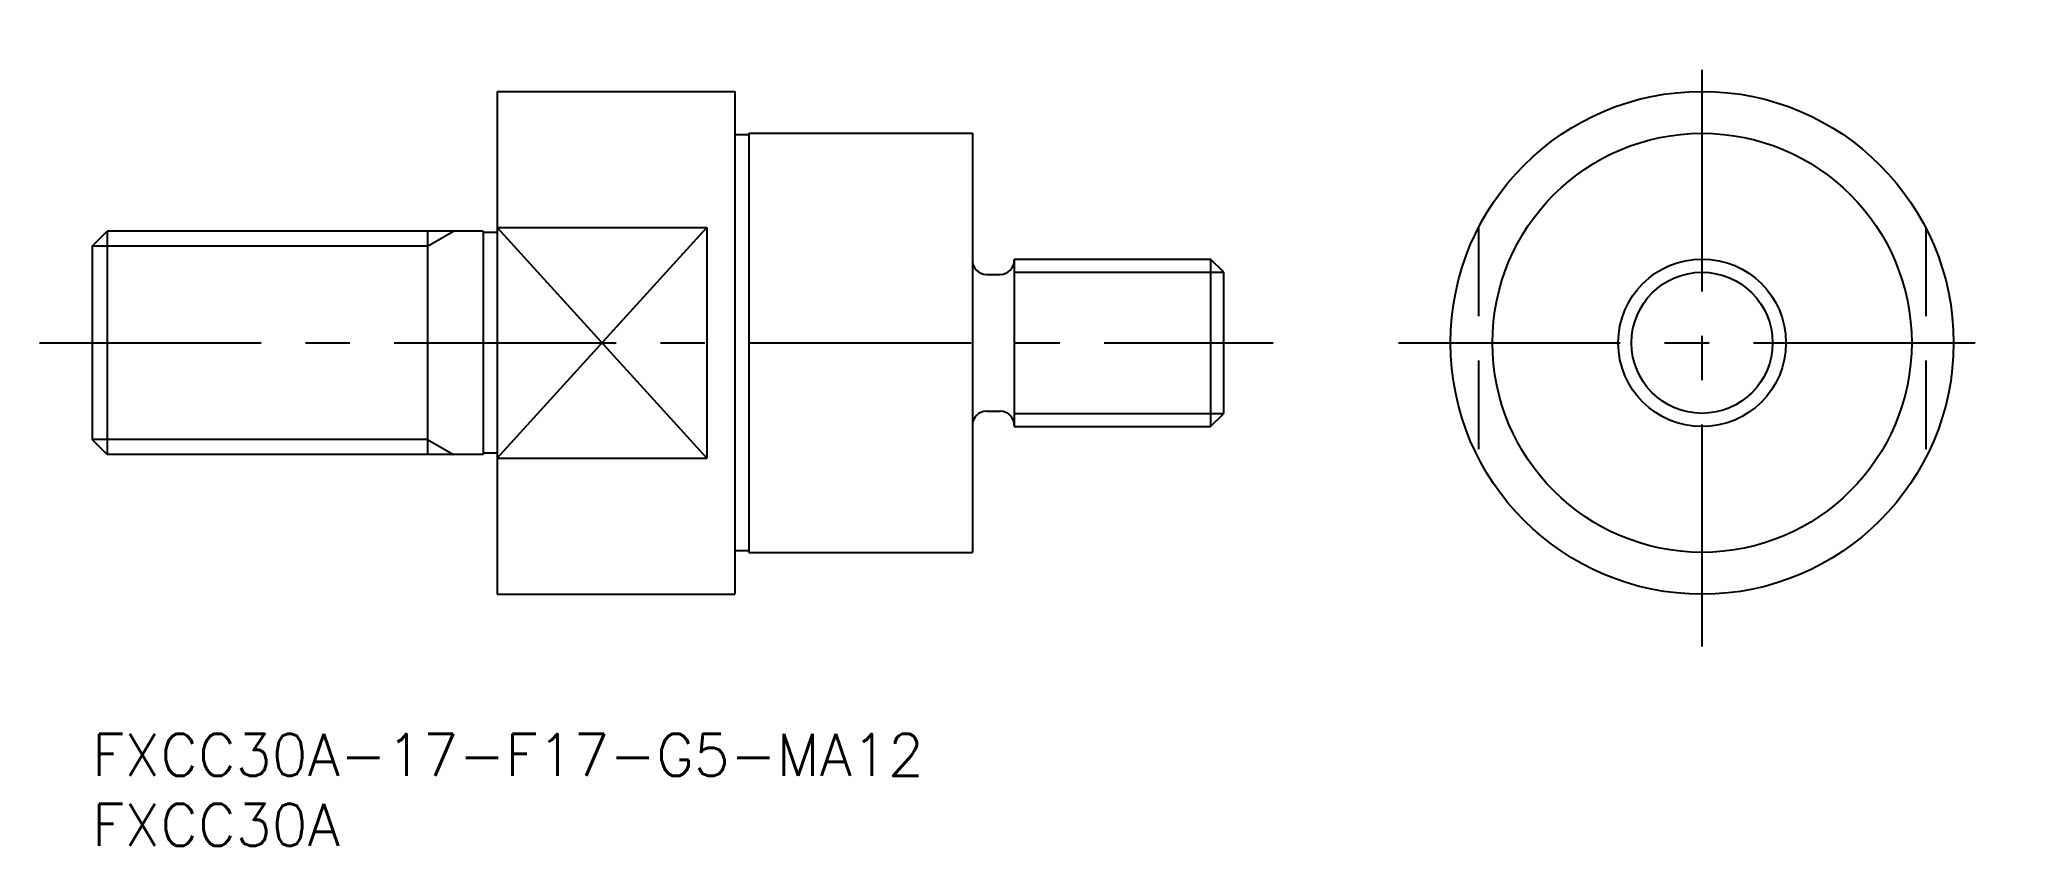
# Model space of a CAD drawing. Extents: x -4 to 137, y -8 to 50.
import ezdxf

# ---------------------------------------------------------------- set-up
doc = ezdxf.new("R2010")
doc.units = 0
doc.header["$LTSCALE"] = 0.5
doc.linetypes.add('CENTER', pattern=[50.8, 31.75, -6.35, 6.35, -6.35])
doc.linetypes.add('DASHED', pattern=[19.05, 12.7, -6.35])
for name, color, linetype in [('MSM_CENTER', 1, 'CENTER'), ('MSM_CONTINUOUS', 7, 'CONTINUOUS'), ('MSM_DASHED', 4, 'DASHED'), ('MSM_NARROW', 5, 'CONTINUOUS'), ('MSM_PART_NUMBER', 7, 'CONTINUOUS')]:
    doc.layers.add(name, color=color, linetype=linetype)
doc.styles.get("Standard").update_dxf_attribs({"font": 'txt.shx', "height": 3, "bigfont": 'bigfont.shx'})

# ---------------------------------------------------------------- blocks, each defined once
blk = doc.blocks.new('*U12')
at = {"layer": 'MSM_PART_NUMBER'}
blk.add_text('FXCC30A-17-F17-G5-MA12', height=3, dxfattribs=at).set_placement((0, -3))
blk = doc.blocks.new('*U13')
at = {"layer": 'MSM_PART_NUMBER'}
blk.add_text('FXCC30A', height=3, dxfattribs=at).set_placement((0, -8))

msp = doc.modelspace()

# ---------------------------------------------------------------- linework, layer by layer
at = {"layer": 'MSM_CENTER'}
for p, q in [((115.22, 6.27), (115.22, 49.73)), ((-3.77, 28), (84.53, 28)), ((93.49, 28), (136.95, 28))]:
    msp.add_line(p, q, dxfattribs=at)
at = {"layer": 'MSM_CONTINUOUS'}
for p, q in [((29, 46), (29, 10)), ((29, 46), (46, 46)), ((46, 46), (46, 10)), ((47, 42.9), (46, 42.9)), ((47, 43), (63, 43)), ((47, 43), (47, 13)), ((63, 43), (63, 13)), ((0, 34.92), (1.08, 36)), ((28, 36), (1.08, 36)), ((1.08, 36), (1.08, 20)), ((24, 36), (24, 20)), ((28, 36), (28, 20)), ((29, 35.9), (28, 35.9)), ((29, 36.25), (44, 36.25)), ((44, 36.25), (44, 19.75)), ((0, 34.92), (0, 21.08)), ((66, 34), (66, 22)), ((66, 34), (80.05, 34)), ((81, 33.05), (80.05, 34)), ((80.05, 34), (80.05, 22)), ((64, 32.9), (65, 32.9)), ((81, 22.95), (81, 33.05)), ((64, 23.1), (65, 23.1)), ((80.05, 22), (81, 22.95)), ((66, 22), (80.05, 22)), ((1.08, 20), (0, 21.08)), ((28, 20), (1.08, 20)), ((29, 20.1), (28, 20.1)), ((29, 19.75), (44, 19.75)), ((47, 13.1), (46, 13.1)), ((47, 13), (63, 13)), ((29, 10), (46, 10))]:
    msp.add_line(p, q, dxfattribs=at)
for radius in [18, 15, 6]:
    msp.add_circle((115.22, 28), radius, dxfattribs=at)
for centre, start, end in [((64, 33.9), 180, 270), ((65, 33.9), 270, 0), ((64, 22.1), 90, 180), ((65, 22.1), 0, 90)]:
    msp.add_arc(centre, 1, start, end, dxfattribs=at)
at = {"layer": 'MSM_DASHED'}
for p, q in [((99.22, 36.25), (99.22, 19.75)), ((131.22, 36.25), (131.22, 19.75))]:
    msp.add_line(p, q, dxfattribs=at)
at = {"layer": 'MSM_NARROW'}
for p, q in [((24, 34.92), (25.87, 36)), ((29, 36.25), (44, 19.75)), ((29, 19.75), (44, 36.25)), ((24, 34.92), (0, 34.92)), ((66, 33.05), (81, 33.05)), ((66, 22.95), (81, 22.95)), ((24, 21.08), (0, 21.08)), ((24, 21.08), (25.87, 20))]:
    msp.add_line(p, q, dxfattribs=at)
msp.add_circle((115.22, 28), 5.05, dxfattribs=at)

# ---------------------------------------------------------------- block references
at = {"layer": 'MSM_CONTINUOUS'}
for name in ['*U12', '*U13']:
    msp.add_blockref(name, (0, 0), dxfattribs=at)

doc.saveas('drawing.dxf')
